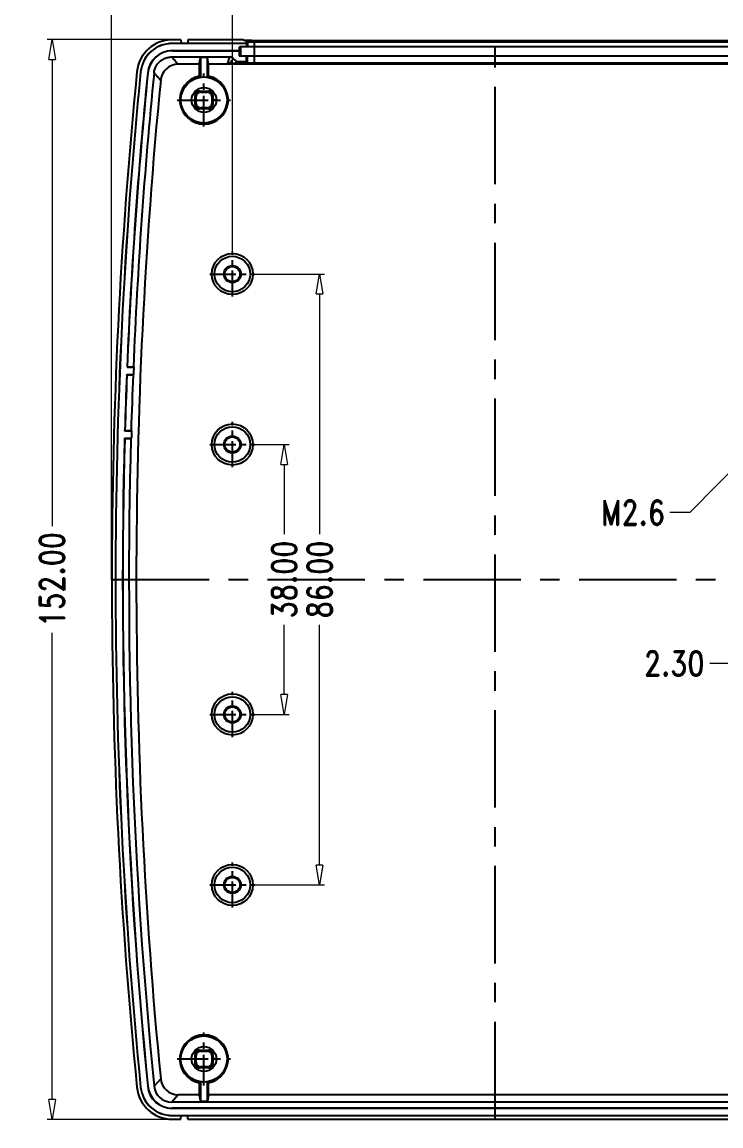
# Model space of a CAD drawing. Header units: millimetres. Extents: x 4625 to 5204, y 1432 to 1835.
# Drawn here: x 4899.7 to 4998.2, y 1587.8 to 1743.2 of the extents above; entities that cross this region are included whole.
import ezdxf

# ---------------------------------------------------------------- set-up
doc = ezdxf.new("R2010")
doc.units = ezdxf.units.MM
doc.linetypes.add('CENTER', pattern=[50.8, 31.75, -6.35, 6.35, -6.35])
doc.layers.add('dim', color=3, linetype='Continuous', lineweight=9)
doc.styles.add('longtou', font='romand.shx', dxfattribs={"width": 0.8, "bigfont": 'fangsong.shx'})
doc.dimstyles.new('YanXiu', dxfattribs={"dimtxt": 2.5, "dimasz": 2.2, "dimexe": 1, "dimexo": 0, "dimgap": 0.66, "dimtad": 0, "dimzin": 1, "dimdsep": 46, "dimtxsty": 'longtou', "dimblk": 'CLOSEDBLANK', "dimcen": 0, "dimclrd": 3, "dimclre": 3, "dimclrt": 7, "dimazin": 0, "dimtfac": 1, "dimtofl": 0, "dimtmove": 0, "dimatfit": 3, "dimldrblk": 'CLOSEDBLANK', "dimfxl": 1, "dimlwd": 5, "dimlwe": 5, "dimarcsym": 0})

# ---------------------------------------------------------------- blocks, each defined once
blk = doc.blocks.new('_ClosedBlank')
at = {"color": 0, "linetype": 'ByBlock', "lineweight": -2}
for p, q in [((-1, 0.167), (0, 0)), ((-1, 0.167), (-1, -0.167)), ((0, 0), (-1, -0.167))]:
    blk.add_line(p, q, dxfattribs=at)
blk = doc.blocks.new('*D16')
at = {"layer": 'Defpoints', "color": 0}
for p in [(5002.21, 1652.91), (5002.21, 1646.28), (5004.51, 1646.28)]:
    blk.add_point(p, dxfattribs=at)
at = {"layer": 'dim', "color": 3, "lineweight": 5}
for p, q in [((5002.21, 1646.28), (5002.21, 1653.61)), ((5004.51, 1646.28), (5004.51, 1653.61)), ((4999.41, 1652.91), (4996.61, 1652.91)), ((5007.31, 1652.91), (5010.11, 1652.91))]:
    blk.add_line(p, q, dxfattribs=at)
at = {"layer": 'dim', "color": 3, "lineweight": 5, "xscale": 2.8, "yscale": 2.8, "zscale": 2.8}
blk.add_blockref('_ClosedBlank', (5002.21, 1652.91), dxfattribs=at)
at = {"layer": 'dim', "color": 3, "lineweight": 5, "xscale": 2.8, "yscale": 2.8, "zscale": 2.8, "rotation": 180}
blk.add_blockref('_ClosedBlank', (5004.51, 1652.91), dxfattribs=at)
at = {"layer": 'dim', "color": 7, "insert": (4991.58, 1652.91), "char_height": 3.5, "attachment_point": 5, "style": 'longtou'}
blk.add_mtext('2.30', dxfattribs=at)
blk = doc.blocks.new('*D20')
at = {"layer": 'Defpoints', "color": 0}
for p in [(4932.17, 1683.74), (4936.65, 1683.74), (4932.17, 1645.74)]:
    blk.add_point(p, dxfattribs=at)
at = {"layer": 'dim', "color": 3, "lineweight": 5}
for p, q in [((4932.17, 1683.74), (4937.35, 1683.74)), ((4936.65, 1680.94), (4936.65, 1671.1)), ((4936.65, 1648.54), (4936.65, 1658.37)), ((4932.17, 1645.74), (4937.35, 1645.74))]:
    blk.add_line(p, q, dxfattribs=at)
at = {"layer": 'dim', "color": 3, "lineweight": 5, "xscale": 2.8, "yscale": 2.8, "zscale": 2.8}
for p, rotation in [((4936.65, 1683.74), 90), ((4936.65, 1645.74), 270)]:
    blk.add_blockref('_ClosedBlank', p, dxfattribs=dict(at, rotation=rotation))
at = {"layer": 'dim', "color": 7, "insert": (4936.65, 1664.74), "char_height": 3.5, "attachment_point": 5, "rotation": 90, "style": 'longtou'}
blk.add_mtext('38.00', dxfattribs=at)
blk = doc.blocks.new('*D19')
at = {"layer": 'Defpoints', "color": 0}
for p in [(4932.17, 1707.74), (4941.65, 1707.74), (4932.17, 1621.74)]:
    blk.add_point(p, dxfattribs=at)
at = {"layer": 'dim', "color": 3, "lineweight": 5}
for p, q in [((4932.17, 1707.74), (4942.35, 1707.74)), ((4941.65, 1704.94), (4941.65, 1671.1)), ((4941.65, 1624.54), (4941.65, 1658.37)), ((4932.17, 1621.74), (4942.35, 1621.74))]:
    blk.add_line(p, q, dxfattribs=at)
at = {"layer": 'dim', "color": 3, "lineweight": 5, "xscale": 2.8, "yscale": 2.8, "zscale": 2.8}
for p, rotation in [((4941.65, 1707.74), 90), ((4941.65, 1621.74), 270)]:
    blk.add_blockref('_ClosedBlank', p, dxfattribs=dict(at, rotation=rotation))
at = {"layer": 'dim', "color": 7, "insert": (4941.65, 1664.74), "char_height": 3.5, "attachment_point": 5, "rotation": 90, "style": 'longtou'}
blk.add_mtext('86.00', dxfattribs=at)
blk = doc.blocks.new('*D18')
at = {"layer": 'Defpoints', "color": 0}
for p in [(5020.36, 1756.61), (4912.36, 1664.74), (5020.36, 1664.74)]:
    blk.add_point(p, dxfattribs=at)
at = {"layer": 'dim', "color": 3, "lineweight": 5}
for p, q in [((4912.36, 1664.74), (4912.36, 1757.31)), ((4915.16, 1756.61), (4958.86, 1756.61)), ((5017.56, 1756.61), (4973.86, 1756.61)), ((5020.36, 1664.74), (5020.36, 1757.31))]:
    blk.add_line(p, q, dxfattribs=at)
at = {"layer": 'dim', "color": 3, "lineweight": 5, "xscale": 2.8, "yscale": 2.8, "zscale": 2.8, "rotation": 180}
blk.add_blockref('_ClosedBlank', (4912.36, 1756.61), dxfattribs=at)
at = {"layer": 'dim', "color": 3, "lineweight": 5, "xscale": 2.8, "yscale": 2.8, "zscale": 2.8}
blk.add_blockref('_ClosedBlank', (5020.36, 1756.61), dxfattribs=at)
at = {"layer": 'dim', "color": 7, "insert": (4966.36, 1756.61), "char_height": 3.5, "attachment_point": 5, "style": 'longtou'}
blk.add_mtext('108.00', dxfattribs=at)
blk = doc.blocks.new('*D17')
at = {"layer": 'Defpoints', "color": 0}
for p in [(4903.97, 1740.74), (4920.87, 1740.74), (4920.87, 1588.74)]:
    blk.add_point(p, dxfattribs=at)
at = {"layer": 'dim', "color": 3, "lineweight": 5}
for p, q in [((4920.87, 1740.74), (4903.27, 1740.74)), ((4903.97, 1737.94), (4903.97, 1672.24)), ((4903.97, 1591.54), (4903.97, 1657.24)), ((4920.87, 1588.74), (4903.27, 1588.74))]:
    blk.add_line(p, q, dxfattribs=at)
at = {"layer": 'dim', "color": 3, "lineweight": 5, "xscale": 2.8, "yscale": 2.8, "zscale": 2.8}
for p, rotation in [((4903.97, 1740.74), 90), ((4903.97, 1588.74), 270)]:
    blk.add_blockref('_ClosedBlank', p, dxfattribs=dict(at, rotation=rotation))
at = {"layer": 'dim', "color": 7, "insert": (4903.97, 1664.74), "char_height": 3.5, "attachment_point": 5, "rotation": 90, "style": 'longtou'}
blk.add_mtext('152.00', dxfattribs=at)
blk = doc.blocks.new('*u21')
at = {"color": 7, "linetype": 'Continuous', "start_tangent": (-0.950294, 0.311354), "end_tangent": (-0.984198, 0.177073)}
for points in [[(81.96, 132.95), (59.28, 140.01), (35.97, 146.52), (12.08, 152.48), (-12.37, 157.87), (-37.33, 162.7)], [(80.72, 132.61), (58.13, 139.64), (34.9, 146.13), (11.09, 152.07), (-13.29, 157.44), (-38.17, 162.25)]]:
    blk.add_spline(points, degree=3, dxfattribs=at)
blk = doc.blocks.new('*D25')
at = {"layer": 'Defpoints', "color": 0}
for p in [(5003.36, 1751.71), (4929.36, 1710.54), (5003.36, 1710.54)]:
    blk.add_point(p, dxfattribs=at)
at = {"layer": 'dim', "color": 3, "lineweight": 5}
for p, q in [((4929.36, 1710.54), (4929.36, 1752.41)), ((4932.16, 1751.71), (4959.99, 1751.71)), ((5000.56, 1751.71), (4972.73, 1751.71)), ((5003.36, 1710.54), (5003.36, 1752.41))]:
    blk.add_line(p, q, dxfattribs=at)
at = {"layer": 'dim', "color": 3, "lineweight": 5, "xscale": 2.8, "yscale": 2.8, "zscale": 2.8, "rotation": 180}
blk.add_blockref('_ClosedBlank', (4929.36, 1751.71), dxfattribs=at)
at = {"layer": 'dim', "color": 3, "lineweight": 5, "xscale": 2.8, "yscale": 2.8, "zscale": 2.8}
blk.add_blockref('_ClosedBlank', (5003.36, 1751.71), dxfattribs=at)
at = {"layer": 'dim', "color": 7, "insert": (4966.36, 1751.71), "char_height": 3.5, "attachment_point": 5, "style": 'longtou'}
blk.add_mtext('74.00', dxfattribs=at)

msp = doc.modelspace()

# ---------------------------------------------------------------- linework, layer by layer
at = {"color": 7, "linetype": 'Continuous'}
for p, q in [((4922.11, 1740.709), (4920.892, 1740.709)), ((4922.11, 1740.709), (4922.137, 1740.194)), ((4923.11, 1740.709), (4923.083, 1740.194)), ((4930.829, 1740.709), (4923.11, 1740.709)), ((4931.369, 1740.477), (4930.829, 1740.709)), ((4931.491, 1740.448), (4931.369, 1740.477)), ((4931.369, 1740.477), (4931.369, 1740.194)), ((4931.491, 1740.448), (4931.491, 1739.736)), ((4932.491, 1740.635), (5000.229, 1740.635)), ((4932.491, 1737.466), (4932.491, 1740.635)), ((4932.491, 1740.435), (5000.229, 1740.435)), ((4922.137, 1740.194), (4920.869, 1740.194)), ((4920.869, 1740.186), (4920.869, 1740.194)), ((4931.36, 1740.186), (4920.869, 1740.186)), ((4920.876, 1739.182), (4930.36, 1739.182)), ((4920.876, 1739.182), (4920.876, 1739.161)), ((4920.876, 1739.161), (4930.339, 1739.161)), ((4931.369, 1740.194), (4923.083, 1740.194)), ((4930.36, 1739.182), (4930.339, 1739.161)), ((4930.339, 1739.161), (4930.339, 1738.436)), ((5002.36, 1739.736), (4930.36, 1739.736)), ((4930.36, 1739.182), (4930.36, 1739.736)), ((4930.492, 1739.736), (4930.492, 1738.436)), ((4931.369, 1740.194), (4931.36, 1740.186)), ((4931.36, 1740.186), (4931.36, 1739.736)), ((4920.817, 1738.295), (4929.01, 1738.295)), ((4924.703, 1737.263), (4924.86, 1738.206)), ((4925.86, 1738.206), (4924.86, 1738.206)), ((4924.86, 1738.206), (4924.86, 1735.449)), ((4926.017, 1737.263), (4925.86, 1738.206)), ((4925.86, 1735.449), (4925.86, 1738.206)), ((4928.675, 1737.288), (4929.01, 1738.295)), ((5003.83, 1737.312), (4928.89, 1737.312)), ((4930.305, 1737.636), (4931.339, 1737.636)), ((4930.339, 1738.436), (5002.381, 1738.436)), ((4931.339, 1737.636), (4931.339, 1738.436)), ((4931.339, 1737.636), (4931.491, 1737.483)), ((4931.491, 1737.483), (4931.491, 1738.436)), ((4932.491, 1737.466), (5000.229, 1737.466)), ((4916.446, 1736.18), (4916.438, 1736.181)), ((4917.444, 1736.074), (4917.465, 1736.072)), ((4924.703, 1737.263), (4921.753, 1737.263)), ((4924.703, 1737.263), (4924.703, 1735.58)), ((5006.703, 1737.263), (4926.017, 1737.263)), ((4926.017, 1735.58), (4926.017, 1737.263)), ((5004.045, 1737.288), (4928.675, 1737.288)), ((4924.86, 1735.449), (4924.703, 1735.58)), ((4926.017, 1735.58), (4925.86, 1735.449)), ((4924.269, 1732.727), (4924.113, 1732.883)), ((4924.269, 1731.744), (4924.269, 1732.727)), ((4924.869, 1733.327), (4924.713, 1733.483)), ((4924.869, 1733.327), (4925.851, 1733.327)), ((4925.851, 1733.327), (4926.007, 1733.483)), ((4926.451, 1732.727), (4926.607, 1732.883)), ((4926.451, 1732.727), (4926.451, 1731.744)), ((4923.619, 1732.236), (4924.114, 1732.236)), ((4924.269, 1731.744), (4924.113, 1731.588)), ((4924.869, 1731.144), (4924.713, 1730.988)), ((4925.851, 1731.144), (4924.869, 1731.144)), ((4925.851, 1731.144), (4926.007, 1730.988)), ((4926.451, 1731.744), (4926.607, 1731.588)), ((4927.101, 1732.236), (4926.606, 1732.236)), ((4914.553, 1694.632), (4914.531, 1694.611)), ((4915.482, 1694.611), (4914.531, 1694.611)), ((4914.553, 1694.632), (4915.42, 1694.632)), ((4915.42, 1694.632), (4915.482, 1694.611)), ((4914.491, 1693.611), (4915.441, 1693.611)), ((4914.507, 1693.506), (4914.491, 1693.611)), ((4915.374, 1693.506), (4914.507, 1693.506)), ((4915.441, 1693.611), (4915.374, 1693.506)), ((4914.187, 1684.611), (4915.137, 1684.611)), ((4914.207, 1684.59), (4914.187, 1684.611)), ((4914.207, 1684.59), (4915.074, 1684.59)), ((4914.215, 1685.611), (4914.239, 1685.716)), ((4915.165, 1685.611), (4914.215, 1685.611)), ((4914.239, 1685.716), (4915.106, 1685.716)), ((4915.074, 1684.59), (4915.137, 1684.611)), ((4915.106, 1685.716), (4915.165, 1685.611)), ((4924.269, 1597.727), (4924.113, 1597.883)), ((4924.269, 1596.744), (4924.269, 1597.727)), ((4924.869, 1598.327), (4924.713, 1598.483)), ((4924.869, 1598.327), (4925.851, 1598.327)), ((4925.851, 1598.327), (4926.007, 1598.483)), ((4926.451, 1597.727), (4926.607, 1597.883)), ((4926.451, 1597.727), (4926.451, 1596.744)), ((4923.619, 1597.236), (4924.114, 1597.236)), ((4924.269, 1596.744), (4924.113, 1596.588)), ((4924.869, 1596.144), (4924.713, 1595.988)), ((4925.851, 1596.144), (4924.869, 1596.144)), ((4925.851, 1596.144), (4926.007, 1595.988)), ((4926.451, 1596.744), (4926.607, 1596.588)), ((4927.101, 1597.236), (4926.606, 1597.236)), ((4919.268, 1594.462), (4918.333, 1593.426)), ((4916.446, 1593.29), (4916.438, 1593.289)), ((4917.444, 1593.395), (4917.465, 1593.397)), ((4924.703, 1593.891), (4924.703, 1592.209)), ((4924.86, 1594.022), (4924.86, 1591.265)), ((4925.86, 1591.265), (4925.86, 1594.022)), ((4926.017, 1592.209), (4926.017, 1593.891)), ((4921.753, 1592.209), (4920.817, 1591.176)), ((4924.703, 1592.209), (4921.753, 1592.209)), ((4924.703, 1592.209), (4924.86, 1591.265)), ((4925.86, 1591.265), (4924.86, 1591.265)), ((4926.017, 1592.209), (4925.86, 1591.265)), ((5006.703, 1592.209), (4926.017, 1592.209)), ((5011.903, 1591.176), (4920.817, 1591.176)), ((4920.874, 1590.289), (4920.874, 1590.31)), ((5011.846, 1590.31), (4920.874, 1590.31)), ((5011.846, 1590.289), (4920.874, 1590.289)), ((4920.868, 1589.286), (4920.868, 1589.277)), ((4920.868, 1589.286), (5011.852, 1589.286)), ((4920.868, 1589.277), (4922.137, 1589.277)), ((4920.892, 1588.762), (4922.11, 1588.762)), ((4922.11, 1588.762), (4922.137, 1589.277)), ((4923.11, 1588.762), (4923.083, 1589.277)), ((4923.11, 1588.762), (5009.61, 1588.762))]:
    msp.add_line(p, q, dxfattribs=at)
at = {"color": 1, "linetype": 'CENTER', "ltscale": 0.43179}
for p, q in [((4966.36, 1588.762), (4966.36, 1740.709)), ((4912.386, 1664.736), (5020.334, 1664.736))]:
    msp.add_line(p, q, dxfattribs=at)
at = {"color": 1, "linetype": 'CENTER', "ltscale": 0.136353}
for p, q in [((4925.36, 1728.486), (4925.36, 1735.985)), ((4921.61, 1732.236), (4929.11, 1732.236)), ((4925.36, 1593.486), (4925.36, 1600.985)), ((4921.61, 1597.236), (4929.11, 1597.236))]:
    msp.add_line(p, q, dxfattribs=at)
at = {"color": 1, "linetype": 'CENTER', "ltscale": 0.115722}
for p, q in [((4929.36, 1704.553), (4929.36, 1710.918)), ((4926.178, 1707.736), (4932.542, 1707.736)), ((4929.36, 1680.553), (4929.36, 1686.918)), ((4926.178, 1683.736), (4932.542, 1683.736)), ((4929.36, 1642.553), (4929.36, 1648.918)), ((4926.178, 1645.736), (4932.542, 1645.736)), ((4929.36, 1618.553), (4929.36, 1624.918)), ((4926.178, 1621.736), (4932.542, 1621.736))]:
    msp.add_line(p, q, dxfattribs=at)
at = {"color": 7, "linetype": 'Continuous'}
for centre, radius in [((4925.36, 1732.236), 3.25), ((4925.36, 1732.236), 1.741), ((4929.36, 1707.736), 2.893), ((4929.36, 1707.736), 2.5), ((4929.36, 1707.736), 1.2), ((4929.36, 1707.736), 1.069), ((4929.36, 1683.736), 2.893), ((4929.36, 1683.736), 2.5), ((4929.36, 1683.736), 1.2), ((4929.36, 1683.736), 1.069), ((4929.36, 1645.736), 2.893), ((4929.36, 1645.736), 2.5), ((4929.36, 1645.736), 1.2), ((4929.36, 1645.736), 1.069), ((4929.36, 1621.736), 2.893), ((4929.36, 1621.736), 2.5), ((4929.36, 1621.736), 1.2), ((4929.36, 1621.736), 1.069), ((4925.36, 1597.236), 3.25), ((4925.36, 1597.236), 1.741)]:
    msp.add_circle(centre, radius, dxfattribs=at)
for centre, radius, start, end in [((4920.89, 1735.719), 4.991, 89.97596, 174.35834), ((4920.867, 1735.744), 4.45, 89.96649, 174.36675), ((4920.867, 1735.744), 4.442, 89.96642, 174.36681), ((4920.878, 1735.731), 3.451, 90.04301, 174.29778), ((4920.877, 1735.732), 3.429, 90.02679, 174.31398), ((4929.08, 1736.358), 1.014, 108.15117, 113.50371), ((4929.001, 1735.377), 1.938, 93.27798, 99.67039), ((4928.896, 1738.241), 0.929, 261.8244, 269.6372), ((4929.01, 1737.696), 0.599, 35.98459, 89.99666), ((4930.305, 1738.636), 1, 216.00819, 270.00928), ((5636.36, 1664.736), 723.974, 174.334302, 185.665698), ((5636.95, 1664.736), 724.046, 174.337145, 185.662974), ((5636.36, 1664.736), 723.45, 174.332531, 185.667589), ((5636.36, 1664.736), 722.447, 174.333085, 177.629949), ((5636.36, 1664.736), 722.426, 174.333085, 177.628217), ((5636.36, 1664.736), 721.559, 174.32805, 177.625369), ((4921.752, 1734.767), 2.495, 89.97636, 174.42661), ((5636.36, 1664.736), 720.527, 174.40297, 185.59703), ((4925.36, 1732.236), 3.409, 101.11386, 78.88614), ((4924.71, 1732.886), 0.597, 89.69311, 180.30736), ((4758.521, 1732.199), 165.594, 0.0125, 0.2364), ((4925.36, 1882.742), 149.261, 269.75162, 270.24842), ((4926.01, 1732.886), 0.597, 359.69264, 90.30701), ((5088.367, 1732.209), 161.762, 179.76136, 179.99057), ((4762.353, 1732.262), 161.762, 359.76136, 359.99056), ((4924.71, 1731.585), 0.597, 179.69112, 270.30852), ((4926.01, 1731.585), 0.597, 269.69311, 0.30735), ((5092.199, 1732.272), 165.594, 180.0125, 180.2364), ((4925.36, 1581.729), 149.261, 89.75162, 90.24842), ((5636.36, 1664.736), 721.497, 177.626826, 177.706305), ((5636.36, 1664.736), 722.447, 177.709323, 178.344166), ((5636.36, 1664.736), 722.426, 177.717589, 178.335788), ((5636.36, 1664.736), 721.559, 177.714848, 178.33379), ((5636.36, 1664.736), 722.447, 178.423506, 185.667094), ((5636.36, 1664.736), 722.426, 178.425122, 185.667086), ((5636.36, 1664.736), 721.559, 178.423231, 185.671632), ((5636.36, 1664.736), 721.497, 178.341985, 178.421429), ((4925.36, 1597.236), 3.409, 281.11386, 258.88614), ((4924.71, 1597.886), 0.597, 89.69311, 180.30736), ((4758.521, 1597.199), 165.593, 0.0125, 0.2364), ((4925.36, 1747.742), 149.261, 269.75162, 270.24842), ((4926.01, 1597.886), 0.597, 359.69264, 90.30701), ((5088.365, 1597.209), 161.76, 179.76136, 179.99058), ((4762.353, 1597.262), 161.762, 359.76136, 359.99056), ((4924.71, 1596.585), 0.597, 179.69112, 270.30852), ((4925.36, 1446.729), 149.261, 89.75162, 90.24842), ((4926.01, 1596.585), 0.597, 269.69311, 0.30735), ((5092.201, 1597.272), 165.596, 180.01251, 180.2364), ((4921.752, 1594.704), 2.495, 185.57296, 270.02407), ((4920.89, 1593.753), 4.991, 185.64165, 270.02405), ((4920.866, 1593.726), 4.449, 185.6392, 270.02839), ((4920.866, 1593.726), 4.441, 185.63914, 270.02845), ((4920.873, 1593.734), 3.445, 185.65087, 270.01623), ((4920.873, 1593.735), 3.425, 185.65309, 270.01241), ((4920.816, 1593.672), 2.495, 185.64841, 270.02323), ((4918.148, 1601.86), 10.319, 309.43393, 310.57261), ((4932.624, 1601.923), 10.4, 229.43184, 230.56161)]:
    msp.add_arc(centre, radius, start, end, dxfattribs=at)
for centre, major_axis, ratio, start_param, end_param in [((4932.491, 1737.484), (1, 0), 0.0174551, -3.1241394, -1.5707963), ((4924.869, 1732.727), (0.424, -0.424), 0.9999239, 2.3562326, 3.9269527), ((4925.851, 1732.727), (0.424, 0.424), 0.9999239, -0.7853601, 0.7853601), ((4924.869, 1731.744), (0.424, 0.424), 0.9999239, -3.9269527, -2.3562326), ((4925.851, 1731.744), (0.424, -0.424), 0.9999239, -0.7853601, 0.7853601), ((4924.869, 1597.727), (0.424, -0.424), 0.9999239, 2.3562326, 3.9269527), ((4925.851, 1597.727), (0.424, 0.424), 0.9999239, -0.7853601, 0.7853601), ((4924.869, 1596.744), (0.424, 0.424), 0.9999239, 2.3562326, 3.9269527), ((4925.851, 1596.744), (0.424, -0.424), 0.9999239, -0.7853601, 0.7853601)]:
    msp.add_ellipse(centre, major_axis=major_axis, ratio=ratio, start_param=start_param, end_param=end_param, dxfattribs=at)
for points, start_tangent, end_tangent in [([(4931.07, 1740.644), (4931.287, 1740.64), (4931.623, 1740.638)], (0.9946747, 0.1030641), (0.9999801, 0.0063151)), ([(4931.491, 1740.448), (4931.544, 1740.444), (4931.689, 1740.441), (4931.913, 1740.438), (4932.191, 1740.436), (4932.491, 1740.435)], (0.8021179, -0.5971657), (0.9999996, -0.0008864)), ([(4931.623, 1740.638), (4932.041, 1740.636), (4932.491, 1740.635)], (0.9999801, 0.0063151), (1, -0.0000188)), ([(4918.333, 1736.049), (4918.44, 1736.561), (4918.651, 1737.04), (4918.957, 1737.465), (4919.346, 1737.816), (4919.799, 1738.078), (4920.294, 1738.24), (4920.812, 1738.295)], (0.0988271, 0.9951046), (1, 0)), ([(4921.753, 1737.263), (4921.44, 1737.607), (4921.129, 1737.951), (4920.817, 1738.295)], (-0.6717398, 0.7407872), (-0.6712574, 0.7412244)), ([(4928.764, 1737.322), (4928.795, 1737.334), (4928.822, 1737.346), (4928.845, 1737.358), (4928.866, 1737.37), (4928.887, 1737.383), (4928.908, 1737.397), (4928.929, 1737.412), (4928.952, 1737.429), (4928.975, 1737.447), (4929, 1737.467), (4929.025, 1737.49), (4929.052, 1737.514), (4929.081, 1737.541), (4929.112, 1737.572), (4929.145, 1737.606), (4929.177, 1737.641), (4929.209, 1737.676), (4929.241, 1737.713), (4929.272, 1737.75), (4929.306, 1737.791), (4929.34, 1737.835), (4929.376, 1737.882), (4929.414, 1737.933), (4929.453, 1737.988), (4929.495, 1738.048)], (0.943402, 0.3316514), (0.5661334, 0.8243136)), ([(4928.89, 1737.312), (4928.966, 1737.318), (4929.028, 1737.323), (4929.08, 1737.328), (4929.129, 1737.334), (4929.174, 1737.34), (4929.219, 1737.346), (4929.265, 1737.352), (4929.313, 1737.36), (4929.362, 1737.368), (4929.412, 1737.377), (4929.464, 1737.387), (4929.518, 1737.398), (4929.575, 1737.41), (4929.635, 1737.424), (4929.697, 1737.439), (4929.757, 1737.454), (4929.816, 1737.47), (4929.873, 1737.486), (4929.93, 1737.503), (4929.988, 1737.521), (4930.048, 1737.541), (4930.11, 1737.562), (4930.172, 1737.584), (4930.237, 1737.609), (4930.305, 1737.636)], (0.9968266, 0.079603), (0.9259659, 0.3776073)), ([(4918.333, 1736.045), (4918.645, 1735.7), (4918.956, 1735.354), (4919.268, 1735.009)], (0.6699779, -0.742381), (0.6704591, -0.7419465))]:
    msp.add_spline(points, degree=3, dxfattribs=dict(at, start_tangent=start_tangent, end_tangent=end_tangent))

# ---------------------------------------------------------------- block references
at = {"xscale": 0.9, "yscale": 0.9, "zscale": 0.9}
msp.add_blockref('*u21', (4894.712, 1444.641), dxfattribs=at)

# ---------------------------------------------------------------- texts
at = {"layer": 'dim', "color": 7, "insert": (4990.277, 1674.151), "char_height": 3.5, "attachment_point": 6, "style": 'longtou'}
msp.add_mtext('M2.6', dxfattribs=at)

# ---------------------------------------------------------------- dimensions: what is measured, and where the dimension line sits
at = {"layer": 'dim'}
for base, p1, p2, picture, middle in [((5020.36, 1756.606), (4912.36, 1664.736), (5020.36, 1664.736), '*D18', (4966.36, 1756.606)), ((5003.36, 1751.706), (4929.36, 1710.543), (5003.36, 1710.543), '*D25', (4966.36, 1751.706)), ((5002.212, 1652.91), (5004.508, 1646.284), (5002.212, 1646.284), '*D16', (4991.579, 1652.91))]:
    dim = msp.add_linear_dim(base=base, p1=p1, p2=p2, dimstyle='YanXiu', override={"dimtxt": 3.5, "dimasz": 2.8, "dimexe": 0.69965, "dimgap": 0.69965}, dxfattribs=at)
    dim.commit()
    dim.dimension.update_dxf_attribs({"geometry": picture, "text_midpoint": middle})
for base, p1, p2, picture, middle in [((4903.967, 1740.735), (4920.866, 1588.736), (4920.866, 1740.735), '*D17', (4903.967, 1664.736)), ((4941.655, 1707.736), (4932.168, 1621.736), (4932.168, 1707.736), '*D19', (4941.655, 1664.736)), ((4936.655, 1683.736), (4932.168, 1645.736), (4932.168, 1683.736), '*D20', (4936.655, 1664.736))]:
    dim = msp.add_linear_dim(base=base, p1=p1, p2=p2, angle=90, dimstyle='YanXiu', override={"dimtxt": 3.5, "dimasz": 2.8, "dimexe": 0.69965, "dimgap": 0.69965}, dxfattribs=at)
    dim.commit()
    dim.dimension.update_dxf_attribs({"geometry": picture, "text_midpoint": middle})

# ---------------------------------------------------------------- leaders
at = {"layer": 'dim', "annotation_type": 0, "has_hookline": 1, "hookline_direction": 1, "text_width": 7.215}
msp.add_leader([(5003.36, 1683.886), (4993.776, 1674.151), (4990.976, 1674.151)], dimstyle='YanXiu', override={"dimtxt": 3.5, "dimasz": 2.8, "dimexe": 0.69965, "dimgap": 0.69965}, dxfattribs=at)

doc.saveas('drawing.dxf')
